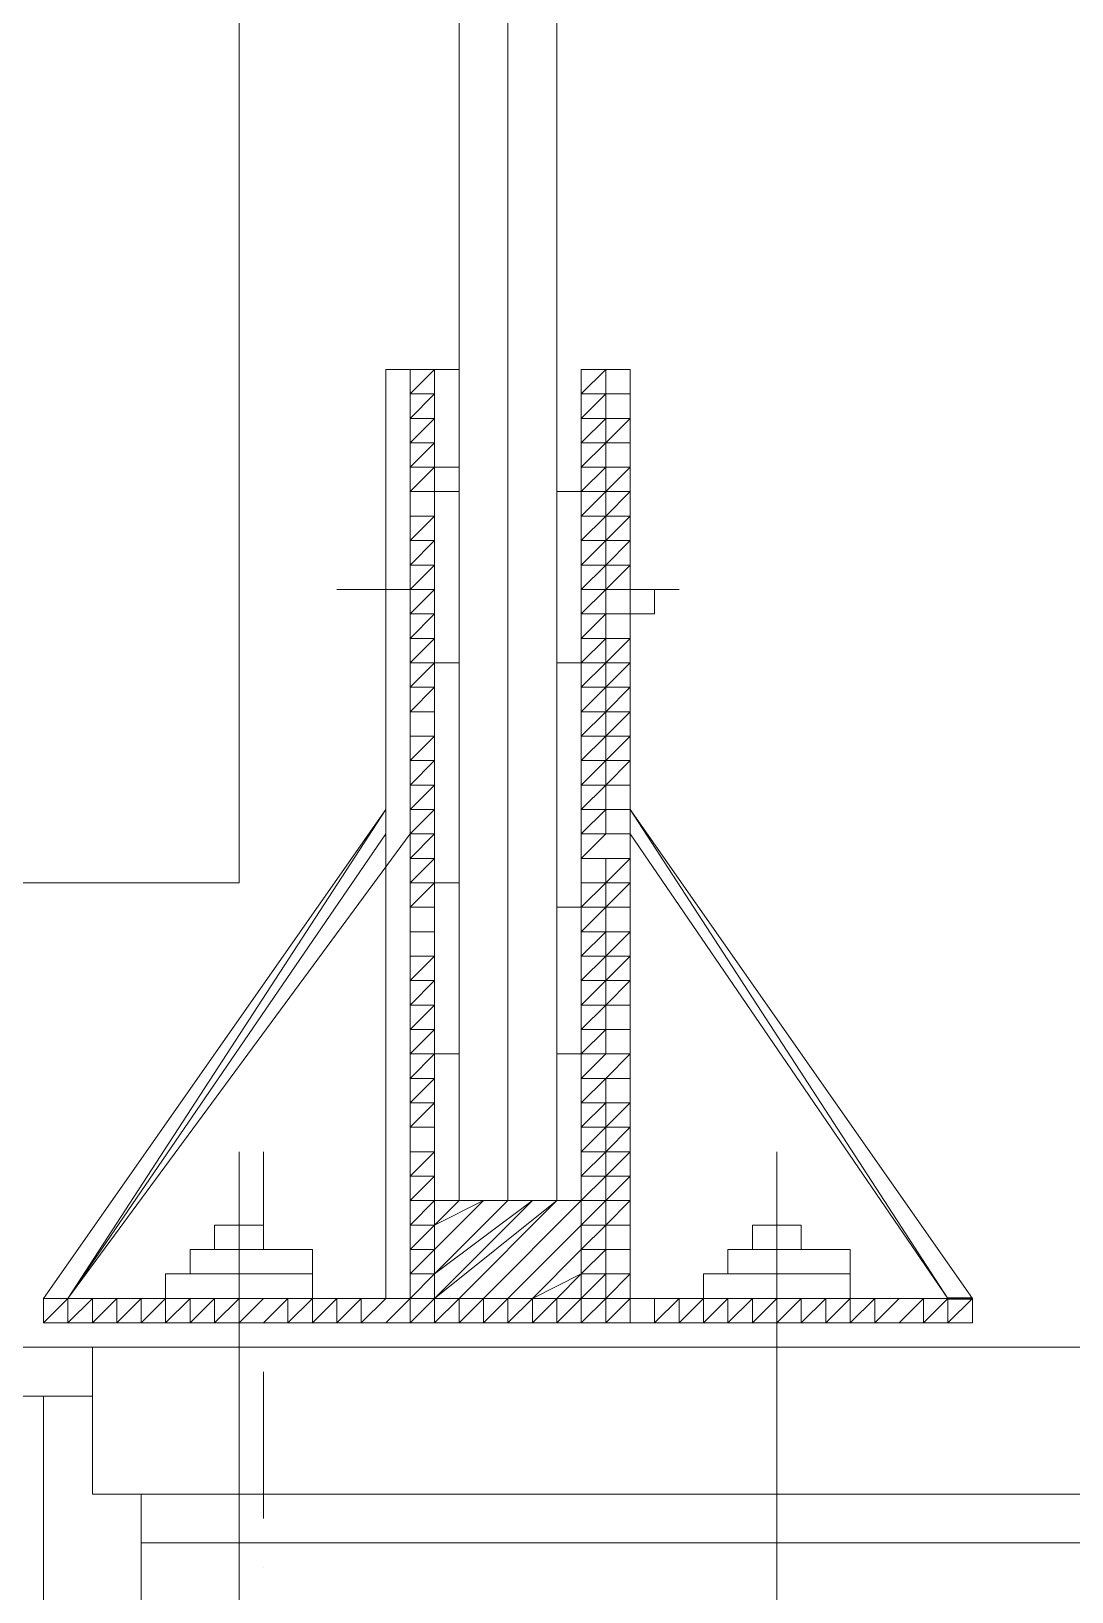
# Model space of a CAD drawing. Header units: millimetres. Extents: x 182 to 575, y -105 to 95.
# Drawn here: x 280.2588 to 280.4615, y 77.0015 to 77.3055 of the extents above; entities that cross this region are included whole.
import ezdxf

# ---------------------------------------------------------------- set-up
doc = ezdxf.new("R2010")
doc.units = ezdxf.units.MM
doc.header["$MEASUREMENT"] = 0
doc.layers.add('PDF_Geometry', color=7, linetype='Continuous')

msp = doc.modelspace()

# ---------------------------------------------------------------- linework, layer by layer
at = {"layer": 'PDF_Geometry', "lineweight": 13}
for points in [[(280.34211, 77.07767), (280.35163, 77.07767), (280.35163, 78.17767), (280.34211, 78.17767)], [(280.34211, 77.07767), (280.35163, 77.07767), (280.35163, 78.17767), (280.34211, 78.17767)], [(280.34211, 77.07767), (280.35163, 77.07767), (280.35163, 78.17767), (280.34211, 78.17767)], [(280.34211, 77.07767), (280.35163, 77.07767), (280.35163, 78.17767), (280.34211, 78.17767)], [(280.36115, 77.07767), (280.35163, 77.07767), (280.35163, 78.17767), (280.36115, 78.17767)], [(280.36115, 77.07767), (280.35163, 77.07767), (280.35163, 78.17767), (280.36115, 78.17767)], [(280.36115, 77.07767), (280.35163, 77.07767), (280.35163, 78.17767), (280.36115, 78.17767)], [(280.36115, 77.07767), (280.35163, 77.07767), (280.35163, 78.17767), (280.36115, 78.17767)], [(279.06115, 78.12529), (280.29925, 78.12529), (280.29925, 77.13958), (279.06115, 77.13958)], [(280.32782, 77.23958), (280.32782, 77.1491), (280.26592, 77.05862), (280.26116, 77.05862), (280.32782, 77.15386), (280.32782, 77.23958), (280.33258, 77.23958), (280.33735, 77.23958), (280.33735, 77.22053), (280.33735, 77.23958), (280.33258, 77.23958), (280.33735, 77.23958), (280.33735, 77.22053), (280.33735, 77.23958), (280.33258, 77.23958), (280.32782, 77.23958), (280.32782, 77.15386), (280.26592, 77.05862), (280.32782, 77.1491), (280.32782, 77.23958), (280.32782, 77.15386), (280.26592, 77.05862), (280.32782, 77.15386)], [(280.26592, 77.05862), (280.33258, 77.1491), (280.33258, 77.23958), (280.33735, 77.23958), (280.33735, 77.22053), (280.34211, 77.22053), (280.34211, 77.23958), (280.33735, 77.23958), (280.33258, 77.23958), (280.32782, 77.23958), (280.32782, 77.15386)], [(280.37544, 77.23958), (280.36592, 77.23958), (280.36592, 77.05862), (280.33735, 77.05862), (280.33735, 77.23958), (280.33258, 77.23958), (280.33258, 77.05386), (280.37544, 77.05386)], [(280.33258, 77.23958), (280.33735, 77.23958), (280.33735, 77.22053), (280.33735, 77.23958)], [(280.37544, 77.23958), (280.36592, 77.23958), (280.36592, 77.05862), (280.33735, 77.05862), (280.33735, 77.23958), (280.33258, 77.23958), (280.33258, 77.05386), (280.37544, 77.05386)], [(280.33258, 77.23958), (280.33735, 77.23958), (280.33735, 77.22053), (280.33735, 77.23958)], [(280.37544, 77.1491), (280.37544, 77.23958), (280.36592, 77.23958), (280.36592, 77.22053), (280.36592, 77.23958), (280.37544, 77.23958), (280.37544, 77.15386), (280.44211, 77.05862), (280.43734, 77.05862)], [(280.37544, 77.15386), (280.37544, 77.23958), (280.36592, 77.23958), (280.36592, 77.22053), (280.36592, 77.23958), (280.37544, 77.23958), (280.37544, 77.15386), (280.44211, 77.05862)], [(280.37544, 77.1491), (280.37544, 77.23958), (280.36592, 77.23958), (280.36592, 77.22053), (280.36592, 77.23958), (280.37544, 77.23958), (280.37544, 77.15386), (280.44211, 77.05862), (280.43734, 77.05862)], [(280.37544, 77.15386), (280.37544, 77.23958), (280.36592, 77.23958), (280.36592, 77.22053), (280.36592, 77.23958), (280.37544, 77.23958), (280.37544, 77.15386), (280.43734, 77.05862)], [(280.29925, 77.0872), (280.29925, 76.91577)], [(280.40877, 77.06815), (280.40877, 77.07291), (280.40401, 77.07291), (280.40401, 77.06815), (280.40401, 77.0872), (280.40401, 76.91577), (280.40401, 77.0872), (280.40401, 77.06815), (280.40401, 77.07291), (280.40877, 77.07291), (280.40877, 77.06815), (280.40877, 77.07291)], [(280.39925, 77.06815), (280.39925, 77.07291), (280.40401, 77.07291), (280.39925, 77.07291)], [(280.28973, 77.06339), (280.31354, 77.06339), (280.31354, 77.06815), (280.28973, 77.06815)], [(280.28973, 77.06339), (280.31354, 77.06339), (280.31354, 77.06815), (280.28973, 77.06815)], [(280.39449, 77.06339), (280.4183, 77.06339), (280.4183, 77.06815), (280.39449, 77.06815)], [(280.39449, 77.06339), (280.4183, 77.06339), (280.4183, 77.06815), (280.39449, 77.06815)], [(280.28496, 77.05862), (280.31354, 77.05862), (280.31354, 77.06339), (280.28496, 77.06339)], [(280.28496, 77.05862), (280.31354, 77.05862), (280.31354, 77.06339), (280.28496, 77.06339)], [(280.38973, 77.05862), (280.4183, 77.05862), (280.4183, 77.06339), (280.38973, 77.06339)], [(280.38973, 77.05862), (280.4183, 77.05862), (280.4183, 77.06339), (280.38973, 77.06339)], [(280.30401, 77.01577), (280.30401, 77.04434)], [(280.40401, 77.01577), (280.40401, 77.04434)]]:
    msp.add_lwpolyline(points, close=True, dxfattribs=at)
at = {"layer": 'PDF_Geometry', "lineweight": 20}
for points in [[(280.32782, 77.1491), (280.26592, 77.05862), (280.26116, 77.05862), (280.32782, 77.15386), (280.32782, 77.23958), (280.32782, 77.1491), (280.32782, 77.05862), (280.26592, 77.05862), (280.33258, 77.05862), (280.33258, 77.1491), (280.33258, 77.23958), (280.33735, 77.23958), (280.33735, 77.22053), (280.34211, 77.22053), (280.34211, 77.23958)], [(280.32782, 77.23958), (280.32782, 77.15386), (280.26592, 77.05862), (280.33258, 77.1491), (280.26592, 77.05862), (280.33258, 77.1491)], [(280.33258, 77.23958), (280.33735, 77.23958)], [(280.37544, 77.19672), (280.37544, 77.20148), (280.37544, 77.19672)], [(280.37544, 77.19672), (280.37544, 77.19196), (280.37544, 77.19672)], [(280.3802, 77.19672), (280.37544, 77.19672), (280.3802, 77.19672)], [(280.35163, 77.07767), (280.33735, 77.06339), (280.35163, 77.07767), (280.33735, 77.06339), (280.35163, 77.07767), (280.33735, 77.06339), (280.35639, 77.07767), (280.33735, 77.05862), (280.35639, 77.07767)], [(280.35639, 77.05862), (280.36592, 77.06815), (280.35639, 77.05862)], [(280.36115, 77.05862), (280.36592, 77.06339), (280.36115, 77.05862), (280.36592, 77.06339), (280.36115, 77.05862), (280.36592, 77.06339), (280.35639, 77.05862), (280.36592, 77.06815), (280.35639, 77.05862)], [(280.36592, 77.05862), (280.36592, 77.05862)], [(280.36592, 77.05862), (280.36592, 77.05862)], [(280.26116, 77.03958), (277.93258, 77.03958)], [(280.2802, 77.02053), (280.2802, 76.58243), (280.27068, 76.58243), (280.27068, 76.57291), (280.26116, 76.57291), (280.26116, 77.03958), (280.27068, 77.03958)]]:
    msp.add_lwpolyline(points, dxfattribs=at)
at = {"layer": 'PDF_Geometry', "lineweight": 13}
for points in [[(280.33258, 77.23958), (280.33735, 77.23958), (280.33735, 77.22053), (280.33735, 77.23958), (280.33258, 77.23958), (280.32782, 77.23958), (280.32782, 77.15386), (280.26592, 77.05862), (280.32782, 77.1491), (280.32782, 77.23958), (280.32782, 77.15386), (280.26592, 77.05862), (280.32782, 77.15386), (280.32782, 77.23958)], [(280.44211, 77.05862), (280.37544, 77.05862), (280.37544, 77.1491), (280.37544, 77.05862), (280.43734, 77.05862)], [(280.29449, 77.07291), (280.29449, 77.06815), (280.29449, 77.07291), (280.30401, 77.07291), (280.30401, 77.06815), (280.30401, 77.07291), (280.30401, 77.06815), (280.30401, 77.0872), (280.30401, 77.06815), (280.30401, 77.07291), (280.29925, 77.07291), (280.29925, 77.06815)], [(280.29925, 77.07291), (280.29449, 77.07291), (280.29449, 77.06815)], [(280.30401, 77.05386), (280.30401, 77.05386)], [(280.30401, 77.05386), (280.30401, 77.05386)], [(280.40401, 77.05386), (280.40401, 77.05386)], [(280.40401, 77.05386), (280.40401, 77.05386)], [(280.27068, 77.0491), (277.9802, 77.0491), (277.93258, 77.0491)], [(280.2802, 77.01101), (283.34211, 77.01101)], [(280.30401, 77.00624), (280.30401, 77.00624)], [(280.30401, 77.00624), (280.30401, 77.00624)], [(280.40401, 77.00624), (280.40401, 77.00624)], [(280.40401, 77.00624), (280.40401, 77.00624)]]:
    msp.add_lwpolyline(points, dxfattribs=at)
at = {"layer": 'PDF_Geometry', "color": 8, "lineweight": 13, "true_color": 0x808080}
for points in [[(280.33258, 77.23958), (280.33258, 77.23958)], [(280.33258, 77.23958), (280.33258, 77.23958)], [(280.36592, 77.23958), (280.36592, 77.23958)], [(280.36592, 77.23958), (280.36592, 77.23958)], [(280.33735, 77.22529), (280.33258, 77.22053), (280.33258, 77.22529), (280.33258, 77.22053), (280.33258, 77.22529), (280.33735, 77.22529), (280.33735, 77.23005), (280.33258, 77.22529), (280.33258, 77.23005), (280.33735, 77.23005), (280.33735, 77.23482), (280.33258, 77.23005)], [(280.33735, 77.23482), (280.33735, 77.23482)], [(280.37544, 77.23482), (280.37068, 77.23482), (280.37068, 77.23005), (280.36592, 77.22529), (280.37068, 77.22529), (280.37544, 77.22529), (280.37068, 77.22529), (280.37068, 77.22053), (280.36592, 77.21577), (280.37068, 77.21577), (280.37068, 77.22053), (280.37544, 77.22053), (280.37068, 77.21577), (280.36592, 77.21577)], [(280.37068, 77.23005), (280.36592, 77.23005), (280.36592, 77.23482)], [(280.37068, 77.23482), (280.37068, 77.23482)], [(280.37068, 77.23482), (280.37068, 77.23482)], [(280.37068, 77.23482), (280.37068, 77.23482)], [(280.37544, 77.23482), (280.37544, 77.23482)], [(280.33258, 77.23005), (280.33258, 77.23005)], [(280.33735, 77.23005), (280.33735, 77.22529), (280.33258, 77.22053), (280.33258, 77.22529)], [(280.36592, 77.23005), (280.36592, 77.23005)], [(280.36592, 77.23005), (280.36592, 77.23005)], [(280.36592, 77.22529), (280.37068, 77.22529), (280.37068, 77.23005), (280.37544, 77.23005), (280.37068, 77.23005)], [(280.36592, 77.22053), (280.37068, 77.22529), (280.37544, 77.23005)], [(280.37068, 77.23005), (280.37544, 77.23005)], [(280.37068, 77.22053), (280.37068, 77.22529), (280.37544, 77.23005)], [(280.37544, 77.23005), (280.37544, 77.23005)], [(280.33735, 77.22529), (280.33735, 77.22529)], [(280.33735, 77.22529), (280.33735, 77.22529)], [(280.37068, 77.22053), (280.37544, 77.22053), (280.37068, 77.21577), (280.36592, 77.21577), (280.37068, 77.22053), (280.37068, 77.22529)], [(280.36592, 77.22529), (280.36592, 77.22529)], [(280.37068, 77.22529), (280.37068, 77.22529)], [(280.37068, 77.22529), (280.37068, 77.22529)], [(280.37544, 77.22529), (280.37544, 77.22529)], [(280.33735, 77.22053), (280.33735, 77.22053)], [(280.36592, 77.22053), (280.36592, 77.22053)], [(280.36592, 77.22053), (280.37068, 77.22053)], [(280.36592, 77.22053), (280.37068, 77.22053), (280.37544, 77.22053), (280.37068, 77.22053), (280.37068, 77.21577), (280.36592, 77.21101), (280.37068, 77.21101), (280.37068, 77.21577), (280.37544, 77.21577), (280.37068, 77.21101), (280.37068, 77.20625), (280.36592, 77.20625), (280.37068, 77.20625), (280.37544, 77.21101), (280.37068, 77.21101), (280.37068, 77.20625), (280.37068, 77.21101), (280.37544, 77.21101)], [(280.33735, 77.21577), (280.33735, 77.21577)], [(280.33735, 77.21577), (280.33735, 77.21577)], [(280.33735, 77.21577), (280.33735, 77.21577)], [(280.33735, 77.21577), (280.33735, 77.21577)], [(280.36592, 77.21577), (280.36592, 77.21577)], [(280.37068, 77.21577), (280.37068, 77.21101), (280.36592, 77.21101), (280.37068, 77.21577), (280.37544, 77.21577), (280.37068, 77.21101), (280.36592, 77.20625), (280.36592, 77.21101)], [(280.36592, 77.21577), (280.36592, 77.21577)], [(280.37544, 77.21577), (280.37544, 77.21577)], [(280.33258, 77.21101), (280.33258, 77.21101)], [(280.33735, 77.20625), (280.33735, 77.20148), (280.33258, 77.19672), (280.33258, 77.20148), (280.33735, 77.20148), (280.33735, 77.20625), (280.33258, 77.20148), (280.33258, 77.20625), (280.33258, 77.21101), (280.33735, 77.21101), (280.33258, 77.21101), (280.33735, 77.21101), (280.33258, 77.20625), (280.33258, 77.20148), (280.33258, 77.19672), (280.33735, 77.20148)], [(280.33258, 77.21101), (280.33258, 77.21101)], [(280.33735, 77.21101), (280.33735, 77.21101)], [(280.36592, 77.21101), (280.36592, 77.21101)], [(280.36592, 77.21101), (280.36592, 77.21101)], [(280.33258, 77.20625), (280.33258, 77.20625)], [(280.33258, 77.20625), (280.33258, 77.20625)], [(280.33258, 77.20625), (280.33258, 77.20625)], [(280.33258, 77.20625), (280.33258, 77.20625)], [(280.33258, 77.20625), (280.33735, 77.20625), (280.33258, 77.20148)], [(280.36592, 77.20625), (280.36592, 77.20625)], [(280.37068, 77.19672), (280.37544, 77.19672), (280.37068, 77.19672), (280.37068, 77.19196), (280.36592, 77.19196), (280.37068, 77.19672), (280.37544, 77.19672), (280.37068, 77.19672), (280.37068, 77.19196), (280.36592, 77.19196), (280.37068, 77.19672), (280.37068, 77.20148), (280.37544, 77.20148), (280.37068, 77.19672), (280.36592, 77.19672), (280.37068, 77.20148), (280.37544, 77.20625), (280.37068, 77.20148), (280.37068, 77.19672), (280.36592, 77.19672)], [(280.36592, 77.20625), (280.36592, 77.20625)], [(280.37544, 77.20625), (280.37068, 77.20625), (280.37068, 77.20148), (280.36592, 77.20148), (280.37068, 77.20625)], [(280.37544, 77.20625), (280.37544, 77.20625)], [(280.37544, 77.20625), (280.37544, 77.20625)], [(280.33258, 77.20148), (280.33258, 77.20148)], [(280.33258, 77.20148), (280.33258, 77.20148)], [(280.33735, 77.20148), (280.33735, 77.20148)], [(280.33735, 77.20148), (280.33735, 77.20148)], [(280.37068, 77.20148), (280.37544, 77.20148), (280.37068, 77.20148), (280.36592, 77.19672), (280.36592, 77.20148)], [(280.37544, 77.20148), (280.37544, 77.20148)], [(280.33258, 77.19672), (280.33258, 77.19672)], [(280.33258, 77.1872), (280.33258, 77.19196), (280.33735, 77.19196), (280.33735, 77.19672)], [(280.33258, 77.19672), (280.33258, 77.19672)], [(280.33258, 77.19196), (280.33258, 77.19672), (280.33735, 77.19672)], [(280.33258, 77.19196), (280.33735, 77.19672)], [(280.33735, 77.19196), (280.33735, 77.19672)], [(280.36592, 77.19672), (280.36592, 77.19672)], [(280.37544, 77.19672), (280.37544, 77.19672)], [(280.33258, 77.19196), (280.33258, 77.19196)], [(280.33258, 77.1872), (280.33258, 77.19196)], [(280.33258, 77.1872), (280.33735, 77.19196)], [(280.33258, 77.18244), (280.33258, 77.1872), (280.33735, 77.1872), (280.33735, 77.19196)], [(280.33258, 77.19196), (280.33258, 77.19196)], [(280.33258, 77.1872), (280.33258, 77.19196)], [(280.33258, 77.1872), (280.33258, 77.19196), (280.33735, 77.19196)], [(280.33258, 77.1872), (280.33735, 77.19196)], [(280.33258, 77.18244), (280.33258, 77.1872), (280.33735, 77.1872), (280.33735, 77.19196)], [(280.33735, 77.19196), (280.33735, 77.19196)], [(280.36592, 77.19196), (280.36592, 77.19196)], [(280.36592, 77.19196), (280.36592, 77.19196)], [(280.37068, 77.19196), (280.37068, 77.19196)], [(280.37068, 77.19196), (280.37068, 77.19196)], [(280.37068, 77.19196), (280.37068, 77.19196)], [(280.37068, 77.19196), (280.37068, 77.19196)], [(280.37544, 77.19196), (280.37544, 77.19196)], [(280.33258, 77.18244), (280.33735, 77.1872)], [(280.33258, 77.18244), (280.33735, 77.1872)], [(280.33735, 77.18244), (280.33735, 77.1872)], [(280.33735, 77.18244), (280.33735, 77.1872)], [(280.36592, 77.1872), (280.36592, 77.1872)], [(280.37544, 77.1872), (280.37068, 77.1872), (280.37068, 77.18244), (280.37068, 77.17767), (280.36592, 77.17767), (280.37068, 77.17767), (280.37068, 77.18244), (280.37544, 77.18244), (280.37068, 77.17767), (280.36592, 77.17767), (280.37068, 77.18244), (280.37544, 77.1872), (280.37068, 77.1872), (280.37068, 77.18244), (280.36592, 77.17767), (280.37068, 77.17767), (280.37544, 77.18244)], [(280.36592, 77.1872), (280.37068, 77.1872), (280.36592, 77.18244)], [(280.33258, 77.17767), (280.33735, 77.18244)], [(280.33258, 77.17767), (280.33258, 77.18244)], [(280.33258, 77.17767), (280.33258, 77.18244), (280.33735, 77.18244)], [(280.33258, 77.17767), (280.33735, 77.18244)], [(280.33735, 77.18244), (280.33735, 77.18244)], [(280.33735, 77.18244), (280.33735, 77.18244)], [(280.33735, 77.18244), (280.33735, 77.18244)], [(280.36592, 77.18244), (280.36592, 77.18244)], [(280.36592, 77.18244), (280.36592, 77.18244)], [(280.36592, 77.18244), (280.36592, 77.18244)], [(280.37068, 77.18244), (280.37068, 77.18244)], [(280.37068, 77.18244), (280.37068, 77.18244)], [(280.37068, 77.18244), (280.37068, 77.18244)], [(280.37068, 77.18244), (280.37068, 77.18244)], [(280.37544, 77.18244), (280.37544, 77.18244)], [(280.37544, 77.18244), (280.37544, 77.18244)], [(280.33258, 77.17767), (280.33258, 77.17291), (280.33258, 77.17767), (280.33735, 77.17767)], [(280.33735, 77.17767), (280.33735, 77.17767)], [(280.33735, 77.17767), (280.33735, 77.17767)], [(280.33735, 77.17767), (280.33735, 77.17767)], [(280.37068, 77.17767), (280.37068, 77.17291), (280.36592, 77.17291), (280.37068, 77.17767), (280.37544, 77.17767)], [(280.33258, 77.17291), (280.33258, 77.17291)], [(280.33258, 77.17291), (280.33258, 77.17291)], [(280.33735, 77.17291), (280.33735, 77.17291)], [(280.33735, 77.17291), (280.33735, 77.17291)], [(280.33735, 77.17291), (280.33735, 77.17291)], [(280.36592, 77.17291), (280.36592, 77.17291)], [(280.37544, 77.17291), (280.37068, 77.16815), (280.37544, 77.17291), (280.37068, 77.17291), (280.37068, 77.16815), (280.36592, 77.16815), (280.37068, 77.17291)], [(280.36592, 77.17291), (280.36592, 77.17291)], [(280.37068, 77.17291), (280.37068, 77.17291)], [(280.37544, 77.17291), (280.37544, 77.17291)], [(280.33258, 77.16815), (280.33258, 77.16815)], [(280.33258, 77.16815), (280.33258, 77.16815)], [(280.33258, 77.16815), (280.33258, 77.16815)], [(280.33258, 77.16815), (280.33258, 77.16815)], [(280.33735, 77.16815), (280.33735, 77.16815)], [(280.33735, 77.16815), (280.33735, 77.16815)], [(280.36592, 77.16815), (280.36592, 77.16815)], [(280.36592, 77.15863), (280.37068, 77.15863), (280.37068, 77.16339), (280.37544, 77.16339), (280.37544, 77.16815)], [(280.36592, 77.16815), (280.36592, 77.16815)], [(280.36592, 77.16339), (280.37068, 77.16339), (280.37068, 77.16815)], [(280.33258, 77.16339), (280.33258, 77.16339)], [(280.33258, 77.16339), (280.33258, 77.16339)], [(280.33258, 77.15863), (280.33258, 77.15386), (280.33735, 77.15863), (280.33735, 77.16339), (280.33735, 77.15863), (280.33258, 77.15863), (280.33258, 77.15386), (280.33735, 77.15863)], [(280.33258, 77.16339), (280.33258, 77.16339)], [(280.33258, 77.16339), (280.33258, 77.16339)], [(280.36592, 77.16339), (280.36592, 77.16339)], [(280.37068, 77.15863), (280.37544, 77.16339)], [(280.33258, 77.15863), (280.33258, 77.15863)], [(280.33258, 77.15863), (280.33258, 77.15863)], [(280.33258, 77.15863), (280.33258, 77.15863)], [(280.33258, 77.15863), (280.33258, 77.15863)], [(280.33735, 77.15863), (280.33735, 77.15863)], [(280.36592, 77.15863), (280.36592, 77.15863)], [(280.37544, 77.15863), (280.37544, 77.15863)], [(280.37544, 77.15863), (280.37544, 77.15863)], [(280.33258, 77.15386), (280.33258, 77.15386)], [(280.33258, 77.15386), (280.33258, 77.15386)], [(280.33258, 77.14434), (280.33258, 77.1491), (280.33258, 77.15386)], [(280.33258, 77.14434), (280.33258, 77.13958), (280.33258, 77.14434), (280.33735, 77.14434), (280.33735, 77.1491), (280.33258, 77.14434), (280.33258, 77.1491), (280.33735, 77.1491), (280.33735, 77.15386)], [(280.33735, 77.15386), (280.33735, 77.15386)], [(280.33258, 77.14434), (280.33735, 77.1491)], [(280.33258, 77.13958), (280.33258, 77.14434), (280.33735, 77.14434), (280.33735, 77.1491)], [(280.36592, 77.1491), (280.36592, 77.1491)], [(280.36592, 77.1491), (280.36592, 77.1491)], [(280.37068, 77.1491), (280.37068, 77.1491)], [(280.37068, 77.1491), (280.37068, 77.1491)], [(280.37544, 77.1491), (280.37544, 77.1491)], [(280.33258, 77.13958), (280.33735, 77.14434)], [(280.33258, 77.13958), (280.33735, 77.14434)], [(280.33735, 77.13958), (280.33735, 77.14434)], [(280.33735, 77.14434), (280.33735, 77.14434)], [(280.36592, 77.13482), (280.37068, 77.13482), (280.36592, 77.13482), (280.37068, 77.13958), (280.37544, 77.14434)], [(280.37068, 77.14434), (280.37068, 77.13958), (280.36592, 77.13482), (280.37068, 77.13482), (280.37068, 77.13958), (280.37544, 77.13958), (280.37068, 77.13482), (280.37068, 77.13006), (280.36592, 77.13006), (280.37068, 77.13482), (280.37544, 77.13482)], [(280.36592, 77.14434), (280.37068, 77.14434)], [(280.36592, 77.14434), (280.37068, 77.14434)], [(280.33258, 77.13958), (280.33258, 77.13958)], [(280.33258, 77.13482), (280.33258, 77.13958), (280.33735, 77.13958)], [(280.33258, 77.13482), (280.33735, 77.13958)], [(280.33258, 77.13482), (280.33258, 77.13958), (280.33735, 77.13958)], [(280.33258, 77.13482), (280.33735, 77.13958)], [(280.33735, 77.13958), (280.33735, 77.13958)], [(280.33735, 77.13958), (280.33735, 77.13958)], [(280.36592, 77.13958), (280.36592, 77.13958)], [(280.36592, 77.13958), (280.36592, 77.13958)], [(280.36592, 77.13958), (280.36592, 77.13958)], [(280.36592, 77.13958), (280.37068, 77.13958), (280.37544, 77.13958), (280.37068, 77.13958), (280.37068, 77.13482), (280.37544, 77.13958)], [(280.37068, 77.13958), (280.37068, 77.13958)], [(280.37068, 77.13958), (280.37068, 77.13958)], [(280.37544, 77.13958), (280.37544, 77.13958)], [(280.33258, 77.13482), (280.33735, 77.13482)], [(280.33735, 77.13482), (280.33735, 77.13482)], [(280.33735, 77.13482), (280.33735, 77.13482)], [(280.33735, 77.13482), (280.33735, 77.13482)], [(280.33735, 77.13482), (280.33735, 77.13482)], [(280.33735, 77.13482), (280.33735, 77.13482)], [(280.36592, 77.13482), (280.36592, 77.13482)], [(280.37544, 77.13482), (280.37544, 77.13482)], [(280.33258, 77.13006), (280.33258, 77.13006)], [(280.33735, 77.12529), (280.33258, 77.12053), (280.33258, 77.11577), (280.33735, 77.12053), (280.33258, 77.12053), (280.33258, 77.12529), (280.33258, 77.13006), (280.33735, 77.13006), (280.33735, 77.12529), (280.33258, 77.12529), (280.33258, 77.13006), (280.33735, 77.13006), (280.33258, 77.13006), (280.33735, 77.13006), (280.33735, 77.12529), (280.33258, 77.12529)], [(280.33258, 77.13006), (280.33258, 77.13006)], [(280.33735, 77.13006), (280.33735, 77.13006)], [(280.33735, 77.13006), (280.33735, 77.13006)], [(280.36592, 77.13006), (280.36592, 77.13006)], [(280.37544, 77.13006), (280.37068, 77.13006), (280.36592, 77.12529), (280.37068, 77.12529), (280.37544, 77.13006), (280.37068, 77.13006), (280.37068, 77.12529), (280.37068, 77.12053), (280.36592, 77.12053), (280.37068, 77.12529), (280.37544, 77.12529), (280.37068, 77.12053), (280.36592, 77.11577), (280.37068, 77.12053), (280.37544, 77.12529), (280.37068, 77.12529), (280.37068, 77.12053), (280.36592, 77.12053), (280.37068, 77.12529), (280.37544, 77.13006), (280.37068, 77.13006), (280.37068, 77.12529), (280.36592, 77.12529), (280.37068, 77.13006)], [(280.36592, 77.13006), (280.36592, 77.13006)], [(280.37068, 77.13006), (280.37068, 77.13006)], [(280.37544, 77.13006), (280.37544, 77.13006)], [(280.33258, 77.12529), (280.33258, 77.12529)], [(280.33258, 77.12529), (280.33258, 77.12529)], [(280.33258, 77.12529), (280.33258, 77.12529)], [(280.36592, 77.12529), (280.36592, 77.12529)], [(280.36592, 77.12529), (280.36592, 77.12529)], [(280.37544, 77.12529), (280.37544, 77.12529)], [(280.33258, 77.12053), (280.33258, 77.12053)], [(280.33735, 77.11577), (280.33735, 77.111), (280.33258, 77.111), (280.33258, 77.10624), (280.33258, 77.111), (280.33735, 77.11577), (280.33258, 77.11577), (280.33258, 77.111), (280.33258, 77.10624), (280.33258, 77.111), (280.33735, 77.111), (280.33735, 77.11577), (280.33258, 77.111), (280.33258, 77.11577), (280.33735, 77.11577), (280.33735, 77.12053)], [(280.33258, 77.12053), (280.33258, 77.12053)], [(280.33258, 77.11577), (280.33258, 77.12053)], [(280.33735, 77.12053), (280.33735, 77.12053)], [(280.36592, 77.12053), (280.36592, 77.12053)], [(280.36592, 77.12053), (280.36592, 77.12053)], [(280.36592, 77.11577), (280.37068, 77.11577), (280.37544, 77.12053)], [(280.37068, 77.11577), (280.37068, 77.12053), (280.37544, 77.12053)], [(280.33258, 77.11577), (280.33258, 77.11577)], [(280.33258, 77.11577), (280.33258, 77.11577)], [(280.33258, 77.11577), (280.33258, 77.11577)], [(280.36592, 77.11577), (280.36592, 77.11577)], [(280.36592, 77.11577), (280.36592, 77.11577)], [(280.36592, 77.11577), (280.36592, 77.11577)], [(280.36592, 77.111), (280.37068, 77.11577)], [(280.36592, 77.111), (280.37068, 77.111), (280.37068, 77.11577), (280.37544, 77.11577)], [(280.37068, 77.11577), (280.37544, 77.11577)], [(280.37544, 77.11577), (280.37544, 77.11577)], [(280.33258, 77.111), (280.33258, 77.111)], [(280.33735, 77.10148), (280.33258, 77.09672), (280.33258, 77.10148), (280.33735, 77.10624), (280.33258, 77.10624), (280.33258, 77.10148), (280.33258, 77.09672), (280.33258, 77.10148), (280.33735, 77.10148), (280.33735, 77.10624), (280.33258, 77.10148), (280.33258, 77.10624), (280.33735, 77.10624), (280.33735, 77.111), (280.33258, 77.10624)], [(280.33258, 77.111), (280.33258, 77.111)], [(280.33735, 77.111), (280.33735, 77.111)], [(280.33735, 77.111), (280.33735, 77.111)], [(280.36592, 77.111), (280.36592, 77.10624), (280.37068, 77.10624), (280.37544, 77.10624), (280.37068, 77.10624), (280.36592, 77.10148), (280.37068, 77.10148), (280.36592, 77.10148), (280.37068, 77.10624), (280.37544, 77.10624), (280.37068, 77.10148), (280.37068, 77.09672), (280.36592, 77.09672), (280.37068, 77.10148), (280.37544, 77.10624)], [(280.37068, 77.111), (280.37068, 77.111)], [(280.37068, 77.10624), (280.37068, 77.111), (280.37544, 77.111)], [(280.37068, 77.111), (280.37068, 77.111)], [(280.37068, 77.111), (280.37068, 77.111)], [(280.37544, 77.111), (280.37544, 77.111)], [(280.33258, 77.10624), (280.33258, 77.10624)], [(280.33258, 77.10148), (280.33258, 77.09672), (280.33735, 77.10148), (280.33735, 77.10624)], [(280.36592, 77.10624), (280.36592, 77.10624)], [(280.36592, 77.10624), (280.36592, 77.10624)], [(280.37068, 77.10624), (280.37068, 77.10624)], [(280.37544, 77.10624), (280.37544, 77.10624)], [(280.33735, 77.10148), (280.33735, 77.10148)], [(280.33735, 77.10148), (280.33735, 77.10148)], [(280.33735, 77.10148), (280.33735, 77.10148)], [(280.33735, 77.10148), (280.33735, 77.10148)], [(280.37068, 77.09672), (280.37544, 77.09672), (280.37068, 77.09196), (280.36592, 77.09196), (280.37068, 77.09672), (280.37068, 77.10148), (280.37544, 77.10148), (280.37068, 77.10148), (280.37068, 77.09672), (280.36592, 77.09196), (280.37068, 77.09196), (280.37068, 77.09672), (280.37544, 77.09672), (280.37068, 77.09196), (280.36592, 77.09196)], [(280.36592, 77.10148), (280.37068, 77.10148)], [(280.36592, 77.10148), (280.36592, 77.10148)], [(280.37068, 77.10148), (280.37068, 77.10148)], [(280.37068, 77.10148), (280.37068, 77.10148)], [(280.37544, 77.10148), (280.37544, 77.10148)], [(280.33735, 77.09672), (280.33735, 77.09672)], [(280.33735, 77.09672), (280.33735, 77.09672)], [(280.36592, 77.09672), (280.36592, 77.09672)], [(280.36592, 77.09672), (280.37068, 77.09672), (280.37544, 77.09672), (280.37068, 77.09672), (280.37068, 77.09196), (280.36592, 77.0872), (280.37068, 77.0872), (280.37068, 77.09196), (280.37544, 77.09196), (280.37068, 77.0872), (280.37068, 77.08243), (280.36592, 77.08243), (280.37068, 77.08243), (280.37544, 77.0872), (280.37068, 77.0872), (280.37068, 77.08243), (280.37068, 77.0872), (280.37544, 77.0872)], [(280.33258, 77.09196), (280.33258, 77.09196)], [(280.33735, 77.09196), (280.33735, 77.09196)], [(280.33735, 77.09196), (280.33735, 77.09196)], [(280.33735, 77.09196), (280.33735, 77.09196)], [(280.33735, 77.09196), (280.33735, 77.09196)], [(280.36592, 77.09196), (280.36592, 77.09196)], [(280.37068, 77.09196), (280.37068, 77.0872), (280.36592, 77.0872), (280.37068, 77.09196), (280.37544, 77.09196), (280.37068, 77.0872), (280.36592, 77.08243), (280.36592, 77.0872)], [(280.36592, 77.09196), (280.36592, 77.09196)], [(280.37544, 77.09196), (280.37544, 77.09196)], [(280.33258, 77.0872), (280.33258, 77.0872)], [(280.33735, 77.08243), (280.33735, 77.07767), (280.33258, 77.07291), (280.33258, 77.07767), (280.33735, 77.07767), (280.33735, 77.08243), (280.33258, 77.07767), (280.33258, 77.08243), (280.33258, 77.0872), (280.33735, 77.0872), (280.33258, 77.0872), (280.33735, 77.0872), (280.33258, 77.08243), (280.33258, 77.07767), (280.33258, 77.07291), (280.33735, 77.07767)], [(280.33258, 77.0872), (280.33258, 77.0872)], [(280.33258, 77.0872), (280.33258, 77.0872)], [(280.33735, 77.0872), (280.33735, 77.0872)], [(280.33735, 77.0872), (280.33735, 77.0872)], [(280.36592, 77.0872), (280.36592, 77.0872)], [(280.36592, 77.0872), (280.36592, 77.0872)], [(280.33258, 77.08243), (280.33258, 77.08243)], [(280.33258, 77.08243), (280.33258, 77.08243)], [(280.33258, 77.08243), (280.33258, 77.08243)], [(280.33258, 77.08243), (280.33258, 77.08243)], [(280.33258, 77.08243), (280.33735, 77.08243), (280.33258, 77.07767)], [(280.36592, 77.08243), (280.36592, 77.08243)], [(280.37068, 77.07291), (280.37544, 77.07291), (280.37068, 77.07291), (280.37068, 77.06815), (280.36592, 77.06815), (280.37068, 77.07291), (280.37544, 77.07291), (280.37068, 77.07291), (280.37068, 77.06815), (280.36592, 77.06815), (280.37068, 77.07291), (280.37068, 77.07767), (280.37544, 77.07767), (280.37068, 77.07291), (280.36592, 77.07291), (280.37068, 77.07767), (280.37544, 77.08243), (280.37068, 77.07767), (280.37068, 77.07291), (280.36592, 77.07291)], [(280.36592, 77.08243), (280.36592, 77.08243)], [(280.37544, 77.08243), (280.37068, 77.08243), (280.37068, 77.07767), (280.36592, 77.07767), (280.37068, 77.08243)], [(280.37544, 77.08243), (280.37544, 77.08243)], [(280.37544, 77.08243), (280.37544, 77.08243)], [(280.33258, 77.07767), (280.33258, 77.07767)], [(280.33258, 77.07767), (280.33258, 77.07767)], [(280.33258, 77.07767), (280.33258, 77.07767)], [(280.33735, 77.07767), (280.33735, 77.07767)], [(280.33735, 77.07767), (280.33735, 77.07767)], [(280.37068, 77.07767), (280.37544, 77.07767), (280.37068, 77.07767), (280.36592, 77.07291), (280.36592, 77.07767)], [(280.37544, 77.07767), (280.37544, 77.07767)], [(280.33258, 77.07291), (280.33258, 77.07291)], [(280.33258, 77.07291), (280.33258, 77.07291)], [(280.33258, 77.06815), (280.33735, 77.07291)], [(280.33735, 77.06815), (280.33735, 77.07291)], [(280.36592, 77.07291), (280.36592, 77.07291)], [(280.37544, 77.07291), (280.37544, 77.07291)], [(280.33258, 77.06339), (280.33735, 77.06815)], [(280.33258, 77.05862), (280.33258, 77.06339), (280.33735, 77.06339), (280.33735, 77.06815)], [(280.33258, 77.06339), (280.33258, 77.06815)], [(280.33258, 77.06339), (280.33258, 77.06815), (280.33735, 77.06815)], [(280.33258, 77.06339), (280.33735, 77.06815)], [(280.33258, 77.05862), (280.33258, 77.06339), (280.33735, 77.06339), (280.33735, 77.06815)], [(280.33735, 77.06815), (280.33735, 77.06815)], [(280.36592, 77.06815), (280.36592, 77.06815)], [(280.36592, 77.06815), (280.36592, 77.06815)], [(280.37068, 77.06815), (280.37068, 77.06815)], [(280.37068, 77.06815), (280.37068, 77.06815)], [(280.37068, 77.06815), (280.37068, 77.06815)], [(280.37068, 77.06815), (280.37068, 77.06815)], [(280.37544, 77.06815), (280.37544, 77.06815)], [(280.33735, 77.05862), (280.33258, 77.05386), (280.33735, 77.05386), (280.33258, 77.05386), (280.33735, 77.05386), (280.33735, 77.05862), (280.34211, 77.05862), (280.33735, 77.05386), (280.34211, 77.05386), (280.34211, 77.05862), (280.33735, 77.05386), (280.33735, 77.05862), (280.34211, 77.05862), (280.34211, 77.05386), (280.34687, 77.05862), (280.34687, 77.05386), (280.35163, 77.05386), (280.35163, 77.05862), (280.34687, 77.05386), (280.34211, 77.05386), (280.34687, 77.05386), (280.35163, 77.05386), (280.35163, 77.05862), (280.34687, 77.05386), (280.34211, 77.05386), (280.34211, 77.05862), (280.34211, 77.05386), (280.33735, 77.05386), (280.34211, 77.05862), (280.33735, 77.05862), (280.33735, 77.05386), (280.33258, 77.05386), (280.33735, 77.05386), (280.33258, 77.05386), (280.33735, 77.05862), (280.33735, 77.06339), (280.33735, 77.05862), (280.33258, 77.05862), (280.33258, 77.05386), (280.33735, 77.05862), (280.33258, 77.05386), (280.33258, 77.05862), (280.33258, 77.05386), (280.33258, 77.05862), (280.33258, 77.05386), (280.32782, 77.05386), (280.33258, 77.05862), (280.32782, 77.05862), (280.32306, 77.05386), (280.32782, 77.05386), (280.32306, 77.05386), (280.32782, 77.05386), (280.32306, 77.05386), (280.32782, 77.05862)], [(280.33258, 77.05862), (280.33735, 77.06339)], [(280.33258, 77.05862), (280.33735, 77.06339)], [(280.36592, 77.06339), (280.37068, 77.06339), (280.37544, 77.06339), (280.37068, 77.05862), (280.36592, 77.05386), (280.37068, 77.05386), (280.37544, 77.05386), (280.37068, 77.05386), (280.37544, 77.05862), (280.3802, 77.05862), (280.3802, 77.05386), (280.38496, 77.05862), (280.38496, 77.05386), (280.38973, 77.05862), (280.38496, 77.05862)], [(280.36592, 77.06339), (280.36592, 77.06339)], [(280.37544, 77.06339), (280.37068, 77.06339), (280.36592, 77.05862), (280.37068, 77.06339), (280.37544, 77.06339), (280.37068, 77.06339), (280.37068, 77.05862), (280.36592, 77.05386), (280.37068, 77.05386), (280.36592, 77.05386), (280.37068, 77.05862), (280.37068, 77.05386), (280.36592, 77.05386), (280.37068, 77.05386), (280.37068, 77.05862), (280.37544, 77.05862), (280.37068, 77.05386), (280.37544, 77.05386), (280.3802, 77.05386), (280.37544, 77.05386), (280.37068, 77.05386), (280.36592, 77.05386), (280.37068, 77.05862), (280.37068, 77.05386), (280.36592, 77.05386), (280.37068, 77.05386), (280.37068, 77.05862), (280.37544, 77.05862), (280.37068, 77.05386), (280.37544, 77.05386), (280.37544, 77.05862), (280.3802, 77.05862)], [(280.26116, 77.05386), (280.26592, 77.05386), (280.27068, 77.05862), (280.27544, 77.05862), (280.27068, 77.05386), (280.27544, 77.05386), (280.2802, 77.05862), (280.2802, 77.05386), (280.27544, 77.05386), (280.2802, 77.05386), (280.2802, 77.05862)], [(280.26592, 77.05862), (280.26592, 77.05862)], [(280.26592, 77.05862), (280.26592, 77.05862)], [(280.27544, 77.05386), (280.2802, 77.05386), (280.27544, 77.05386), (280.27544, 77.05862)], [(280.2802, 77.05862), (280.2802, 77.05862)], [(280.2802, 77.05862), (280.2802, 77.05862)], [(280.28973, 77.05386), (280.29449, 77.05386), (280.29925, 77.05862), (280.29449, 77.05862), (280.29925, 77.05862), (280.29449, 77.05386), (280.29925, 77.05386), (280.29925, 77.05862), (280.29925, 77.05386)], [(280.30401, 77.05386), (280.29925, 77.05386), (280.30401, 77.05862)], [(280.30401, 77.05862), (280.30401, 77.05862)], [(280.31354, 77.05862), (280.30877, 77.05386), (280.30401, 77.05386), (280.30877, 77.05862), (280.30877, 77.05386)], [(280.32306, 77.05862), (280.3183, 77.05386), (280.31354, 77.05386), (280.3183, 77.05386), (280.3183, 77.05862), (280.31354, 77.05386), (280.30877, 77.05386), (280.30877, 77.05862)], [(280.3183, 77.05862), (280.3183, 77.05862)], [(280.33735, 77.05862), (280.33735, 77.05862)], [(280.33735, 77.05862), (280.33735, 77.05862)], [(280.33735, 77.05862), (280.33735, 77.05862)], [(280.34687, 77.05386), (280.34211, 77.05386), (280.34687, 77.05862)], [(280.34687, 77.05862), (280.34687, 77.05862)], [(280.34687, 77.05386), (280.34687, 77.05862)], [(280.34687, 77.05862), (280.34687, 77.05862)], [(280.35163, 77.05862), (280.35163, 77.05862)], [(280.35639, 77.05862), (280.35639, 77.05862)], [(280.35639, 77.05862), (280.35639, 77.05862)], [(280.35639, 77.05862), (280.35639, 77.05862)], [(280.36115, 77.05862), (280.36115, 77.05862)], [(280.36592, 77.05862), (280.36592, 77.05386), (280.36115, 77.05386), (280.36592, 77.05862), (280.36592, 77.05386), (280.36115, 77.05386), (280.36592, 77.05862), (280.37068, 77.05862)], [(280.36115, 77.05862), (280.36115, 77.05862)], [(280.36115, 77.05862), (280.36115, 77.05862)], [(280.37068, 77.05862), (280.37068, 77.05862)], [(280.37068, 77.05862), (280.37068, 77.05862)], [(280.37068, 77.05862), (280.37068, 77.05862)], [(280.37068, 77.05862), (280.37068, 77.05862)], [(280.37068, 77.05862), (280.37068, 77.05862)], [(280.37544, 77.05386), (280.3802, 77.05386), (280.3802, 77.05862), (280.38496, 77.05862), (280.3802, 77.05386), (280.38496, 77.05386), (280.38496, 77.05862), (280.38973, 77.05862), (280.38496, 77.05386), (280.38973, 77.05386), (280.39449, 77.05862)], [(280.37544, 77.05862), (280.37544, 77.05862)], [(280.3802, 77.05862), (280.3802, 77.05862)], [(280.3802, 77.05862), (280.3802, 77.05862)], [(280.39449, 77.05386), (280.39449, 77.05862), (280.38973, 77.05386), (280.38973, 77.05862), (280.38973, 77.05386)], [(280.39449, 77.05862), (280.39449, 77.05862)], [(280.39925, 77.05862), (280.40401, 77.05862), (280.40401, 77.05386), (280.39925, 77.05386)], [(280.41354, 77.05386), (280.4183, 77.05386), (280.42306, 77.05862), (280.4183, 77.05862), (280.42306, 77.05862), (280.4183, 77.05386), (280.42306, 77.05386), (280.42306, 77.05862), (280.42306, 77.05386), (280.42782, 77.05862)], [(280.44211, 77.05862), (280.43734, 77.05386), (280.44211, 77.05386), (280.43734, 77.05386), (280.43734, 77.05862), (280.43258, 77.05386), (280.43258, 77.05862), (280.42782, 77.05386), (280.42306, 77.05386)], [(280.42782, 77.05862), (280.42782, 77.05862)], [(280.42782, 77.05862), (280.42782, 77.05862)], [(280.42782, 77.05386), (280.43258, 77.05386), (280.43734, 77.05862)], [(280.43258, 77.05862), (280.43258, 77.05386), (280.43734, 77.05386), (280.44211, 77.05862), (280.44211, 77.05386), (280.43734, 77.05386)], [(280.43734, 77.05862), (280.43734, 77.05862)], [(280.26116, 77.05386), (280.26116, 77.05386)], [(280.26116, 77.05386), (280.26116, 77.05386)], [(280.26592, 77.05386), (280.26592, 77.05386)], [(280.27068, 77.05386), (280.27068, 77.05386)], [(280.27544, 77.05386), (280.27544, 77.05386)], [(280.27544, 77.05386), (280.27544, 77.05386)], [(280.2802, 77.05386), (280.2802, 77.05386)], [(280.2802, 77.05386), (280.28496, 77.05386)], [(280.28496, 77.05386), (280.28496, 77.05386)], [(280.28973, 77.05386), (280.28973, 77.05386)], [(280.29449, 77.05386), (280.29449, 77.05386)], [(280.29449, 77.05386), (280.29449, 77.05386)], [(280.29925, 77.05386), (280.29925, 77.05386)], [(280.29925, 77.05386), (280.29925, 77.05386)], [(280.30401, 77.05386), (280.30401, 77.05386)], [(280.30401, 77.05386), (280.30401, 77.05386)], [(280.30401, 77.05386), (280.30401, 77.05386)], [(280.30877, 77.05386), (280.30877, 77.05386)], [(280.31354, 77.05386), (280.31354, 77.05386)], [(280.31354, 77.05386), (280.31354, 77.05386)], [(280.3183, 77.05386), (280.3183, 77.05386)], [(280.33258, 77.05386), (280.33258, 77.05386)], [(280.33258, 77.05386), (280.33258, 77.05386)], [(280.33735, 77.05386), (280.33735, 77.05386)], [(280.33735, 77.05386), (280.33735, 77.05386)], [(280.33735, 77.05386), (280.33735, 77.05386)], [(280.33735, 77.05386), (280.33735, 77.05386)], [(280.33735, 77.05386), (280.33735, 77.05386)], [(280.33735, 77.05386), (280.33735, 77.05386)], [(280.34211, 77.05386), (280.34211, 77.05386)], [(280.34211, 77.05386), (280.34211, 77.05386)], [(280.34211, 77.05386), (280.34211, 77.05386)], [(280.34211, 77.05386), (280.34211, 77.05386)], [(280.34687, 77.05386), (280.34687, 77.05386)], [(280.34687, 77.05386), (280.34687, 77.05386)], [(280.34687, 77.05386), (280.34687, 77.05386)], [(280.34687, 77.05386), (280.34687, 77.05386)], [(280.34687, 77.05386), (280.34687, 77.05386)], [(280.35163, 77.05386), (280.35163, 77.05386)], [(280.35163, 77.05386), (280.35163, 77.05386)], [(280.35163, 77.05386), (280.35163, 77.05386)], [(280.35163, 77.05386), (280.35163, 77.05386)], [(280.35163, 77.05386), (280.35163, 77.05386)], [(280.35163, 77.05386), (280.35163, 77.05386)], [(280.35639, 77.05386), (280.35639, 77.05386)], [(280.35639, 77.05386), (280.35639, 77.05386)], [(280.37068, 77.05386), (280.37068, 77.05386)], [(280.37068, 77.05386), (280.37068, 77.05386)], [(280.37544, 77.05386), (280.37544, 77.05386)], [(280.37544, 77.05386), (280.37544, 77.05386)], [(280.3802, 77.05386), (280.3802, 77.05386)], [(280.3802, 77.05386), (280.3802, 77.05386)], [(280.3802, 77.05386), (280.3802, 77.05386)], [(280.38496, 77.05386), (280.38496, 77.05386)], [(280.38496, 77.05386), (280.38496, 77.05386)], [(280.38973, 77.05386), (280.38973, 77.05386)], [(280.38973, 77.05386), (280.38973, 77.05386)], [(280.38973, 77.05386), (280.38973, 77.05386)], [(280.39449, 77.05386), (280.39449, 77.05386)], [(280.39925, 77.05386), (280.39925, 77.05386)], [(280.40401, 77.05386), (280.40877, 77.05386)], [(280.40877, 77.05386), (280.40877, 77.05386)], [(280.41354, 77.05386), (280.41354, 77.05386)], [(280.4183, 77.05386), (280.4183, 77.05386)], [(280.4183, 77.05386), (280.4183, 77.05386)], [(280.42306, 77.05386), (280.42306, 77.05386)], [(280.42306, 77.05386), (280.42306, 77.05386)], [(280.42782, 77.05386), (280.42782, 77.05386)], [(280.42782, 77.05386), (280.42782, 77.05386)], [(280.42782, 77.05386), (280.42782, 77.05386)], [(280.42782, 77.05386), (280.42782, 77.05386)], [(280.42782, 77.05386), (280.42782, 77.05386)], [(280.43258, 77.05386), (280.43258, 77.05386)], [(280.43258, 77.05386), (280.43258, 77.05386)], [(280.43734, 77.05386), (280.43734, 77.05386)], [(280.44211, 77.05386), (280.44211, 77.05386)]]:
    msp.add_lwpolyline(points, dxfattribs=at)
for points in [[(280.33258, 77.23958), (280.33258, 77.23482), (280.33735, 77.23958), (280.33735, 77.23482), (280.33258, 77.23482), (280.33258, 77.23005), (280.33258, 77.23482), (280.33258, 77.23005), (280.33258, 77.23482), (280.33735, 77.23482), (280.33735, 77.23958), (280.33258, 77.23482)], [(280.37068, 77.23958), (280.37068, 77.23482), (280.36592, 77.23482)], [(280.37544, 77.23958), (280.37068, 77.23958), (280.37068, 77.23482), (280.36592, 77.23482), (280.37068, 77.23958)], [(280.37544, 77.23482), (280.37068, 77.23482), (280.37068, 77.23005), (280.36592, 77.23005), (280.37068, 77.23482)], [(280.33735, 77.23005), (280.33258, 77.22529), (280.33258, 77.23005)], [(280.37068, 77.23005), (280.37068, 77.22529), (280.36592, 77.22529)], [(280.33258, 77.21577), (280.33735, 77.21577), (280.33258, 77.21577), (280.33258, 77.21101), (280.33258, 77.21577), (280.33258, 77.22053), (280.33735, 77.22053), (280.33258, 77.21577), (280.33735, 77.21577), (280.33258, 77.21577), (280.33258, 77.22053), (280.33735, 77.22053)], [(280.33735, 77.21101), (280.33258, 77.21101), (280.33258, 77.20625), (280.33735, 77.20625)], [(280.37068, 77.20625), (280.37068, 77.20148), (280.36592, 77.20148)], [(280.33735, 77.19672), (280.33258, 77.19196), (280.33258, 77.19672)], [(280.37544, 77.19196), (280.37068, 77.19196), (280.36592, 77.1872), (280.37068, 77.1872), (280.37068, 77.19196), (280.37544, 77.19196), (280.37068, 77.19196)], [(280.37544, 77.1872), (280.37068, 77.1872), (280.37068, 77.18244), (280.36592, 77.18244), (280.37068, 77.1872)], [(280.33258, 77.18244), (280.33258, 77.17767)], [(280.33735, 77.17767), (280.33258, 77.17291), (280.33258, 77.17767)], [(280.37544, 77.17767), (280.37068, 77.17291), (280.36592, 77.17291), (280.37068, 77.17291), (280.37068, 77.17767)], [(280.33735, 77.17291), (280.33258, 77.17291), (280.33258, 77.16815), (280.33735, 77.16815), (280.33258, 77.16815), (280.33258, 77.17291), (280.33735, 77.17291), (280.33258, 77.17291)], [(280.37544, 77.16339), (280.37068, 77.15863), (280.37544, 77.15863), (280.37068, 77.15863), (280.36592, 77.15386), (280.36592, 77.15863), (280.37068, 77.16339), (280.37068, 77.16815), (280.37544, 77.16815), (280.37068, 77.16339), (280.36592, 77.16339), (280.36592, 77.16815), (280.37068, 77.17291), (280.37544, 77.17291), (280.37068, 77.17291), (280.37068, 77.16815), (280.36592, 77.16815), (280.36592, 77.16339), (280.37068, 77.16815), (280.37544, 77.16815), (280.37068, 77.16339), (280.36592, 77.15863), (280.36592, 77.15386), (280.37068, 77.15863), (280.37068, 77.15386), (280.36592, 77.15386), (280.37068, 77.15386), (280.37068, 77.15863), (280.37068, 77.16339)], [(280.33735, 77.16339), (280.33258, 77.16339), (280.33735, 77.16339), (280.33258, 77.15863), (280.33258, 77.16339), (280.33735, 77.16815), (280.33258, 77.16815), (280.33735, 77.16815), (280.33258, 77.16339), (280.33258, 77.15863)], [(280.33735, 77.15386), (280.33258, 77.1491), (280.33258, 77.15386)], [(280.33735, 77.15386), (280.33735, 77.1491), (280.33258, 77.1491), (280.33258, 77.14434), (280.33258, 77.1491), (280.33258, 77.15386)], [(280.37544, 77.15386), (280.37068, 77.15386), (280.37068, 77.1491), (280.36592, 77.1491), (280.37068, 77.15386), (280.36592, 77.1491), (280.37068, 77.1491), (280.37068, 77.15386), (280.37544, 77.15386), (280.37068, 77.15386)], [(280.37068, 77.1491), (280.36592, 77.14434), (280.37068, 77.14434), (280.36592, 77.14434), (280.37068, 77.1491), (280.37544, 77.1491)], [(280.37544, 77.1491), (280.37068, 77.1491)], [(280.37544, 77.14434), (280.37068, 77.14434), (280.37068, 77.13958), (280.37068, 77.14434), (280.37544, 77.14434), (280.37068, 77.14434)], [(280.33258, 77.13482), (280.33258, 77.13006), (280.33258, 77.13482), (280.33735, 77.13482), (280.33258, 77.13482), (280.33258, 77.13006)], [(280.37068, 77.13482), (280.37068, 77.13006), (280.36592, 77.13006)], [(280.33735, 77.12053), (280.33258, 77.12053), (280.33258, 77.12529), (280.33735, 77.12529), (280.33258, 77.12053), (280.33258, 77.11577)], [(280.37544, 77.12053), (280.37068, 77.11577), (280.37068, 77.12053)], [(280.37544, 77.11577), (280.37068, 77.11577), (280.37068, 77.111), (280.36592, 77.111), (280.37068, 77.11577)], [(280.37544, 77.111), (280.37068, 77.111), (280.37068, 77.10624), (280.36592, 77.10624), (280.37068, 77.111)], [(280.33735, 77.09672), (280.33258, 77.09196), (280.33258, 77.09672)], [(280.33735, 77.09196), (280.33258, 77.09196), (280.33258, 77.0872), (280.33258, 77.09196), (280.33735, 77.09196), (280.33258, 77.09196), (280.33258, 77.09672), (280.33735, 77.09672), (280.33258, 77.09196)], [(280.33735, 77.0872), (280.33258, 77.0872), (280.33258, 77.08243), (280.33735, 77.08243)], [(280.37068, 77.08243), (280.37068, 77.07767), (280.36592, 77.07767)], [(280.33735, 77.07291), (280.33258, 77.06815), (280.33258, 77.07291)], [(280.33735, 77.07291), (280.33258, 77.07291), (280.33258, 77.06815), (280.33258, 77.06339), (280.33258, 77.06815), (280.33735, 77.06815)], [(280.37544, 77.06815), (280.37068, 77.06815), (280.36592, 77.06339), (280.37068, 77.06339), (280.37068, 77.06815), (280.37544, 77.06815), (280.37068, 77.06815)], [(280.26116, 77.05386), (280.26592, 77.05862), (280.26116, 77.05862), (280.26592, 77.05862)], [(280.26592, 77.05862), (280.26592, 77.05386), (280.27068, 77.05386), (280.27068, 77.05862), (280.26592, 77.05386)], [(280.27068, 77.05862), (280.27068, 77.05386), (280.26592, 77.05386), (280.27068, 77.05386)], [(280.27544, 77.05862), (280.27068, 77.05386), (280.27544, 77.05386)], [(280.28496, 77.05862), (280.2802, 77.05386), (280.28496, 77.05386)], [(280.28496, 77.05862), (280.2802, 77.05386), (280.28496, 77.05386)], [(280.28973, 77.05862), (280.28973, 77.05386), (280.28496, 77.05386), (280.28973, 77.05862), (280.28496, 77.05862), (280.28973, 77.05862), (280.28496, 77.05386), (280.28973, 77.05386)], [(280.29449, 77.05862), (280.28973, 77.05386), (280.29449, 77.05386)], [(280.29449, 77.05862), (280.29449, 77.05386), (280.28973, 77.05386)], [(280.30401, 77.05386), (280.29925, 77.05386), (280.30401, 77.05862), (280.30877, 77.05862)], [(280.31354, 77.05862), (280.31354, 77.05386), (280.30877, 77.05386)], [(280.31354, 77.05862), (280.30877, 77.05386), (280.31354, 77.05386)], [(280.3183, 77.05862), (280.31354, 77.05386), (280.3183, 77.05386)], [(280.32306, 77.05862), (280.3183, 77.05386), (280.32306, 77.05386)], [(280.32306, 77.05862), (280.3183, 77.05386), (280.32306, 77.05386)], [(280.33258, 77.05862), (280.32782, 77.05386), (280.33258, 77.05386)], [(280.34211, 77.05862), (280.33735, 77.05386), (280.33735, 77.05862)], [(280.34687, 77.05862), (280.34687, 77.05386), (280.34211, 77.05386)], [(280.35639, 77.05386), (280.35163, 77.05386), (280.35163, 77.05862), (280.34687, 77.05386), (280.34687, 77.05862), (280.34211, 77.05386), (280.34687, 77.05386), (280.35163, 77.05862), (280.35639, 77.05862), (280.35163, 77.05862), (280.35163, 77.05386), (280.35639, 77.05386), (280.36115, 77.05862), (280.35639, 77.05386), (280.36115, 77.05386), (280.36115, 77.05862), (280.35639, 77.05386), (280.36115, 77.05386), (280.35639, 77.05386), (280.35639, 77.05862)], [(280.36115, 77.05386), (280.36115, 77.05862), (280.35639, 77.05386), (280.35163, 77.05386), (280.35639, 77.05386)], [(280.35639, 77.05862), (280.35163, 77.05386), (280.35639, 77.05386)], [(280.35639, 77.05862), (280.35639, 77.05386), (280.35163, 77.05386)], [(280.36115, 77.05862), (280.36115, 77.05386), (280.35639, 77.05386), (280.36115, 77.05386)], [(280.36115, 77.05862), (280.36115, 77.05386), (280.35639, 77.05386), (280.36115, 77.05386)], [(280.36592, 77.05862), (280.36115, 77.05386), (280.36592, 77.05386)], [(280.36592, 77.05862), (280.36115, 77.05386), (280.36592, 77.05386)], [(280.37544, 77.05862), (280.37068, 77.05386), (280.37544, 77.05386)], [(280.39449, 77.05862), (280.39449, 77.05386), (280.38973, 77.05386), (280.39449, 77.05386)], [(280.40401, 77.05386), (280.39925, 77.05386), (280.40401, 77.05386), (280.40401, 77.05862), (280.39925, 77.05386), (280.39449, 77.05386), (280.39925, 77.05862), (280.39925, 77.05386)], [(280.39925, 77.05862), (280.39449, 77.05386), (280.39925, 77.05386)], [(280.40877, 77.05862), (280.40401, 77.05386), (280.40877, 77.05386)], [(280.40877, 77.05862), (280.40401, 77.05386), (280.40877, 77.05386)], [(280.41354, 77.05862), (280.41354, 77.05386), (280.40877, 77.05386), (280.41354, 77.05862), (280.40877, 77.05862), (280.41354, 77.05862), (280.40877, 77.05386), (280.41354, 77.05386)], [(280.4183, 77.05862), (280.41354, 77.05386), (280.4183, 77.05386)], [(280.4183, 77.05862), (280.4183, 77.05386), (280.41354, 77.05386)], [(280.42782, 77.05386), (280.42306, 77.05386), (280.42782, 77.05862), (280.43258, 77.05862)], [(280.43734, 77.05862), (280.43258, 77.05386), (280.43734, 77.05386)]]:
    msp.add_lwpolyline(points, close=True, dxfattribs=at)
at = {"layer": 'PDF_Geometry', "lineweight": 20}
for points in [[(280.33258, 77.23958), (280.33735, 77.23958), (280.33735, 77.22053), (280.33735, 77.23958)], [(280.43734, 77.05862), (280.37544, 77.1491), (280.37544, 77.23958), (280.36592, 77.23958), (280.36592, 77.22053), (280.36592, 77.23958), (280.37544, 77.23958), (280.37544, 77.15386), (280.44211, 77.05862)], [(280.37544, 77.1491), (280.37544, 77.23958), (280.36592, 77.23958), (280.36592, 77.22053), (280.36592, 77.23958), (280.37544, 77.23958), (280.37544, 77.15386), (280.44211, 77.05862), (280.43734, 77.05862)], [(280.43734, 77.05862), (280.37544, 77.1491), (280.37544, 77.23958), (280.36592, 77.23958), (280.36592, 77.22053), (280.36592, 77.23958), (280.37544, 77.23958), (280.37544, 77.15386), (280.44211, 77.05862)], [(280.37544, 77.1491), (280.37544, 77.23958), (280.36592, 77.23958), (280.36592, 77.22053), (280.36592, 77.23958), (280.37544, 77.23958), (280.37544, 77.15386), (280.44211, 77.05862), (280.43734, 77.05862)], [(280.33735, 77.21577), (280.34211, 77.21577), (280.34211, 77.18244), (280.33735, 77.18244)], [(280.33735, 77.21577), (280.34211, 77.21577), (280.34211, 77.18244), (280.33735, 77.18244)], [(280.36115, 77.21577), (280.36592, 77.21577), (280.36592, 77.18244), (280.36115, 77.18244)], [(280.36115, 77.21577), (280.36592, 77.21577), (280.36592, 77.18244), (280.36115, 77.18244)], [(280.32782, 77.19672), (280.32782, 77.20148), (280.32782, 77.19672), (280.32782, 77.19196), (280.32782, 77.19672), (280.32782, 77.19196)], [(280.32782, 77.19672), (280.32782, 77.20148), (280.32782, 77.19672), (280.32782, 77.19196), (280.32782, 77.19672), (280.32782, 77.19196)], [(280.37544, 77.19672), (280.37544, 77.20148), (280.37544, 77.19672), (280.37544, 77.19196), (280.37544, 77.19672), (280.37544, 77.19196)], [(280.3183, 77.19672), (280.33735, 77.19672)], [(280.38496, 77.19672), (280.36592, 77.19672)], [(280.3802, 77.19672), (280.3802, 77.19196), (280.37544, 77.19196), (280.37544, 77.19672)], [(280.37544, 77.1491), (280.37544, 77.05862), (280.43734, 77.05862)], [(280.37544, 77.1491), (280.37544, 77.05862), (280.43734, 77.05862)], [(280.33735, 77.13958), (280.34211, 77.13958), (280.34211, 77.10624), (280.33735, 77.10624)], [(280.33735, 77.13958), (280.34211, 77.13958), (280.34211, 77.10624), (280.33735, 77.10624)], [(280.36115, 77.13482), (280.36592, 77.13482), (280.36592, 77.10624), (280.36115, 77.10624)], [(280.36115, 77.13482), (280.36592, 77.13482), (280.36592, 77.10624), (280.36115, 77.10624)], [(280.33735, 77.07767), (280.36592, 77.07767), (280.36592, 77.05862), (280.33735, 77.05862)], [(280.34211, 77.07767), (280.33735, 77.07291), (280.34211, 77.07767), (280.33735, 77.07767), (280.34211, 77.07767), (280.33735, 77.07291)], [(280.34687, 77.07767), (280.33735, 77.06815), (280.34687, 77.07767), (280.33735, 77.07291), (280.34687, 77.07767), (280.33735, 77.06815)], [(280.36115, 77.07767), (280.34211, 77.05862), (280.36115, 77.07767), (280.33735, 77.05862), (280.35639, 77.07767), (280.33735, 77.05862), (280.36115, 77.07767), (280.34211, 77.05862)], [(280.33735, 77.07767), (280.36592, 77.07767), (280.36592, 77.05862), (280.33735, 77.05862)], [(280.36592, 77.07767), (280.34687, 77.05862), (280.36592, 77.07767), (280.34687, 77.05862), (280.36592, 77.07767), (280.34687, 77.05862)], [(280.36592, 77.07291), (280.35163, 77.05862), (280.36592, 77.07291), (280.35163, 77.05862), (280.36592, 77.07291), (280.35163, 77.05862)], [(280.26116, 77.05862), (280.26116, 77.05386), (280.44211, 77.05386), (280.44211, 77.05862)], [(280.26116, 77.05862), (280.26116, 77.05386), (280.44211, 77.05386), (280.44211, 77.05862)], [(280.27068, 77.02053), (280.49449, 77.02053), (280.49449, 77.0491), (280.27068, 77.0491)]]:
    msp.add_lwpolyline(points, close=True, dxfattribs=at)
at = {"layer": 'PDF_Geometry', "lineweight": 0}
for points in [[(280.33735, 77.21577), (280.33735, 77.18244)], [(280.34211, 77.21577), (280.34211, 77.18244)], [(280.34211, 77.21577), (280.34211, 77.18244)], [(280.36592, 77.21577), (280.36592, 77.18244)], [(280.36592, 77.21577), (280.36592, 77.18244)], [(280.33735, 77.13958), (280.33735, 77.10624)], [(280.34211, 77.13958), (280.34211, 77.10624)], [(280.34211, 77.13958), (280.34211, 77.10624)], [(280.36592, 77.13482), (280.36592, 77.10624)], [(280.36592, 77.13482), (280.36592, 77.10624)], [(280.44211, 77.0491), (280.26116, 77.0491)]]:
    msp.add_lwpolyline(points, close=True, dxfattribs=at)
for points in [[(280.33735, 77.18244), (280.33735, 77.21577)], [(280.34211, 77.18244), (280.34211, 77.21577)], [(280.36115, 77.18244), (280.36115, 77.21577)], [(280.36592, 77.18244), (280.36592, 77.21577)], [(280.36592, 77.18244), (280.36592, 77.21577)], [(280.36592, 77.18244), (280.36592, 77.21577)], [(280.33735, 77.10624), (280.33735, 77.13958)], [(280.34211, 77.10624), (280.34211, 77.13958)], [(280.36115, 77.10624), (280.36115, 77.13482)], [(280.36592, 77.10624), (280.36592, 77.13482)], [(280.36592, 77.10624), (280.36592, 77.13482)], [(280.36592, 77.10624), (280.36592, 77.13482)]]:
    msp.add_lwpolyline(points, dxfattribs=at)
at = {"layer": 'PDF_Geometry', "lineweight": 40}
msp.add_lwpolyline([(280.44211, 77.05862), (280.43734, 77.05862)], close=True, dxfattribs=at)

doc.saveas('drawing.dxf')
